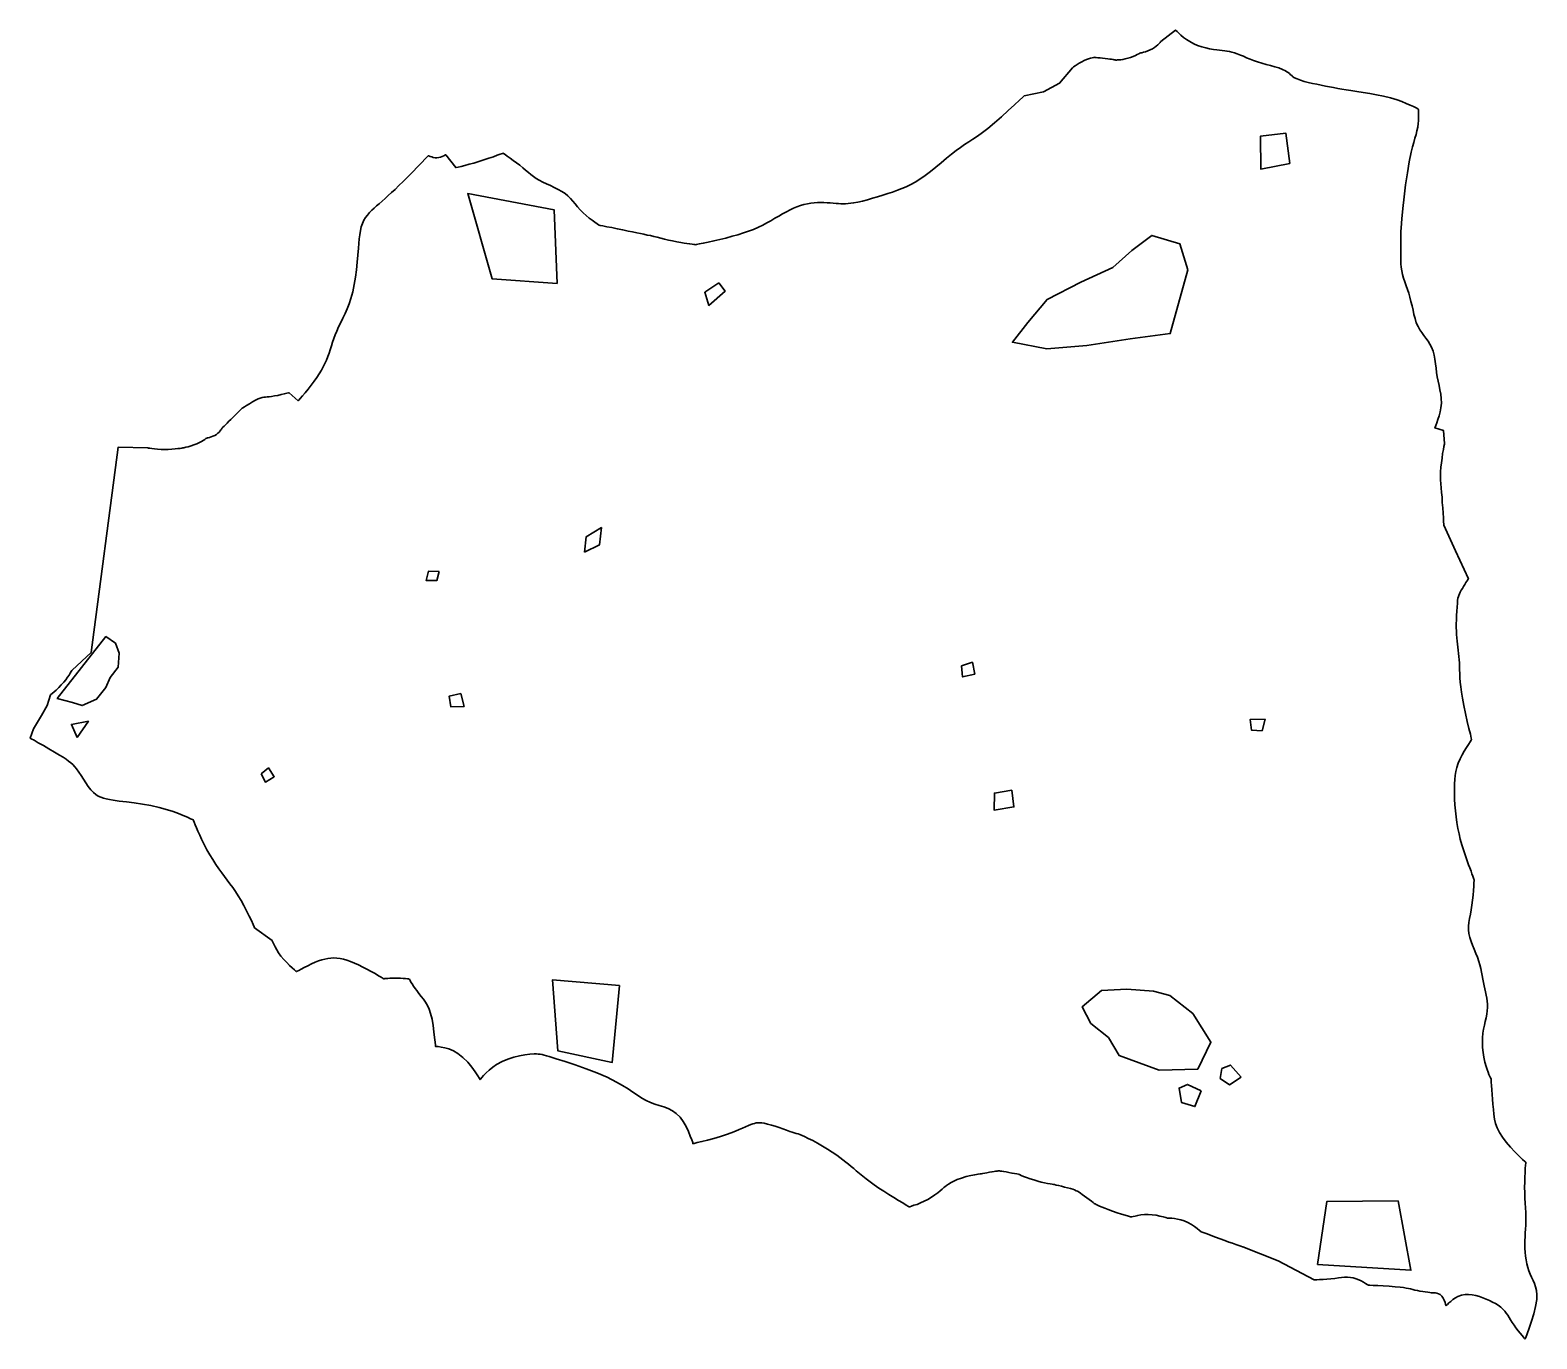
# Model space of a CAD drawing. Extents: x 0 to 9563, y -8310 to 0.
import ezdxf

# ---------------------------------------------------------------- set-up
doc = ezdxf.new("R2010")
doc.units = 0
doc.linetypes.add('Solid', pattern=[0])
for name, color, linetype in [('zone_0_q2', 7, 'Continuous'), ('zone_1_q2', 7, 'Continuous'), ('zone_2_q3', 7, 'Continuous'), ('zone_3_q1', 7, 'Continuous'), ('zone_4_q3', 7, 'Continuous'), ('zone_5_q3', 7, 'Continuous'), ('zone_6_q3', 7, 'Continuous'), ('zone_7_q3', 7, 'Continuous')]:
    doc.layers.add(name, color=color, linetype=linetype)

msp = doc.modelspace()

# ---------------------------------------------------------------- linework, layer by layer
at = {"color": 0, "linetype": 'Solid', "lineweight": 35}
for points in [[(748, -2653), (751, -2654), (760, -2655), (773, -2657), (789, -2659), (809, -2660), (831, -2662), (853, -2662), (877, -2662), (899, -2661), (920, -2659), (938, -2657), (952, -2656), (961, -2655), (965, -2654), (968, -2653), (976, -2652), (989, -2649), (1004, -2645), (1022, -2639), (1040, -2633), (1059, -2626), (1074, -2619), (1087, -2612), (1099, -2605), (1109, -2599), (1116, -2594), (1121, -2591), (1123, -2589), (1125, -2589), (1130, -2588), (1139, -2586), (1149, -2583), (1160, -2579), (1172, -2574), (1183, -2567), (1192, -2560), (1199, -2553), (1206, -2545), (1211, -2538), (1215, -2533), (1217, -2529), (1218, -2527), (1219, -2526), (1224, -2521), (1231, -2515), (1239, -2506), (1250, -2496), (1262, -2484), (1274, -2472), (1289, -2458), (1303, -2443), (1317, -2430), (1329, -2418), (1338, -2409), (1344, -2403), (1346, -2401), (1350, -2398), (1360, -2392), (1374, -2383), (1392, -2372), (1411, -2361), (1431, -2350), (1448, -2342), (1461, -2337), (1473, -2333), (1483, -2331), (1493, -2330), (1504, -2329), (1517, -2328), (1531, -2326), (1550, -2323), (1572, -2319), (1593, -2314), (1613, -2310), (1629, -2306), (1640, -2303), (1644, -2302), (1702, -2353), (1705, -2349), (1714, -2338), (1728, -2322), (1745, -2302), (1764, -2279), (1784, -2254), (1802, -2230), (1820, -2206), (1835, -2182), (1849, -2160), (1860, -2138), (1871, -2117), (1880, -2095), (1889, -2073), (1897, -2051), (1904, -2029), (1912, -2005), (1919, -1982), (1928, -1958), (1936, -1934), (1946, -1911), (1958, -1884), (1971, -1856), (1985, -1828), (1999, -1800), (2012, -1770), (2025, -1738), (2036, -1705), (2048, -1661), (2057, -1616), (2065, -1569), (2071, -1521), (2076, -1474), (2080, -1429), (2084, -1385), (2086, -1354), (2089, -1326), (2092, -1299), (2096, -1273), (2102, -1250), (2109, -1227), (2118, -1207), (2129, -1190), (2141, -1174), (2154, -1159), (2168, -1144), (2184, -1130), (2199, -1116), (2215, -1103), (2234, -1086), (2253, -1069), (2273, -1051), (2294, -1032), (2316, -1011), (2341, -987), (2367, -961), (2397, -931), (2429, -899), (2459, -868), (2486, -840), (2508, -818), (2522, -803), (2528, -797), (2529, -798), (2534, -800), (2540, -802), (2549, -805), (2559, -808), (2570, -810), (2581, -810), (2593, -809), (2605, -806), (2616, -802), (2625, -798), (2632, -795), (2637, -792), (2638, -791), (2701, -873), (2705, -872), (2717, -870), (2735, -865), (2759, -859), (2786, -852), (2816, -844), (2848, -835), (2880, -824), (2911, -814), (2940, -804), (2965, -795), (2984, -788), (2997, -783), (3001, -781), (3005, -784), (3014, -790), (3028, -800), (3046, -813), (3066, -827), (3087, -842), (3107, -858), (3127, -874), (3145, -889), (3162, -903), (3178, -917), (3195, -930), (3212, -942), (3231, -953), (3253, -965), (3277, -976), (3302, -987), (3327, -999), (3351, -1011), (3374, -1024), (3395, -1038), (3413, -1053), (3429, -1069), (3444, -1086), (3459, -1104), (3475, -1122), (3492, -1141), (3511, -1160), (3529, -1177), (3548, -1193), (3567, -1207), (3584, -1220), (3598, -1230), (3607, -1236), (3611, -1238), (3617, -1240), (3634, -1243), (3660, -1248), (3691, -1254), (3726, -1261), (3761, -1269), (3795, -1276), (3824, -1281), (3850, -1287), (3874, -1292), (3895, -1296), (3916, -1301), (3937, -1305), (3958, -1310), (3980, -1315), (4003, -1321), (4027, -1327), (4052, -1333), (4078, -1338), (4104, -1344), (4130, -1349), (4150, -1352), (4169, -1355), (4186, -1358), (4202, -1360), (4213, -1361), (4221, -1362), (4224, -1363), (4230, -1361), (4247, -1358), (4272, -1353), (4304, -1346), (4340, -1338), (4378, -1329), (4415, -1320), (4455, -1309), (4492, -1299), (4527, -1288), (4560, -1277), (4592, -1265), (4622, -1252), (4651, -1238), (4676, -1224), (4702, -1210), (4726, -1195), (4751, -1181), (4776, -1167), (4800, -1153), (4824, -1141), (4846, -1131), (4867, -1122), (4889, -1114), (4911, -1108), (4933, -1103), (4954, -1099), (4976, -1096), (4997, -1095), (5018, -1095), (5038, -1095), (5058, -1096), (5078, -1097), (5097, -1098), (5115, -1100), (5131, -1101), (5146, -1102), (5161, -1102), (5176, -1102), (5192, -1101), (5208, -1099), (5226, -1097), (5253, -1092), (5283, -1085), (5314, -1077), (5346, -1068), (5379, -1058), (5412, -1048), (5443, -1038), (5474, -1028), (5504, -1017), (5532, -1006), (5561, -994), (5589, -980), (5617, -965), (5646, -947), (5680, -923), (5714, -897), (5748, -870), (5782, -842), (5815, -814), (5847, -788), (5878, -764), (5905, -745), (5931, -727), (5957, -710), (5984, -693), (6013, -673), (6044, -651), (6078, -624), (6121, -589), (6165, -550), (6208, -511), (6247, -475), (6279, -445), (6300, -425), (6308, -418), (6431, -391), (6534, -337), (6615, -239), (6617, -237), (6623, -233), (6633, -226), (6645, -218), (6658, -209), (6674, -201), (6690, -193), (6704, -187), (6717, -182), (6730, -179), (6740, -176), (6749, -174), (6754, -173), (6756, -172), (6759, -173), (6766, -174), (6777, -175), (6791, -176), (6807, -178), (6824, -180), (6840, -182), (6852, -184), (6863, -185), (6873, -187), (6881, -188), (6887, -189), (6891, -190), (6893, -190), (6895, -190), (6901, -189), (6910, -189), (6922, -188), (6936, -186), (6951, -183), (6967, -179), (6984, -174), (7000, -168), (7015, -161), (7027, -155), (7037, -150), (7044, -147), (7046, -146), (7048, -145), (7055, -144), (7066, -141), (7079, -137), (7093, -132), (7108, -126), (7123, -118), (7136, -110), (7147, -101), (7157, -93), (7165, -85), (7172, -78), (7175, -74), (7177, -73), (7269, 0), (7271, -3), (7279, -9), (7290, -20), (7304, -32), (7321, -46), (7340, -60), (7360, -73), (7385, -87), (7410, -97), (7436, -106), (7461, -113), (7486, -118), (7510, -122), (7532, -125), (7549, -127), (7566, -129), (7582, -131), (7597, -134), (7612, -136), (7627, -140), (7643, -144), (7661, -151), (7681, -158), (7700, -166), (7721, -175), (7743, -184), (7765, -193), (7789, -201), (7817, -210), (7845, -218), (7873, -225), (7900, -233), (7926, -240), (7948, -249), (7967, -258), (7976, -264), (7985, -270), (7992, -276), (7999, -283), (8007, -289), (8015, -296), (8024, -302), (8042, -310), (8063, -318), (8087, -326), (8112, -332), (8139, -338), (8167, -344), (8194, -350), (8221, -355), (8247, -360), (8273, -365), (8299, -370), (8326, -375), (8353, -380), (8382, -384), (8420, -390), (8461, -396), (8502, -402), (8545, -410), (8589, -419), (8633, -430), (8676, -443), (8705, -454), (8733, -465), (8758, -476), (8779, -486), (8796, -494), (8807, -499), (8810, -501), (8811, -504), (8811, -512), (8811, -524), (8812, -539), (8812, -556), (8811, -575), (8810, -593), (8807, -617), (8802, -640), (8796, -663), (8789, -687), (8782, -713), (8774, -742), (8766, -774), (8753, -836), (8741, -907), (8730, -982), (8720, -1058), (8712, -1132), (8705, -1198), (8702, -1255), (8700, -1278), (8700, -1299), (8700, -1317), (8700, -1334), (8700, -1350), (8700, -1365), (8700, -1382), (8700, -1400), (8699, -1420), (8699, -1441), (8699, -1462), (8700, -1484), (8701, -1506), (8705, -1528), (8710, -1552), (8717, -1576), (8724, -1599), (8733, -1623), (8741, -1647), (8750, -1671), (8757, -1696), (8764, -1723), (8771, -1751), (8777, -1779), (8783, -1806), (8790, -1832), (8798, -1858), (8809, -1882), (8820, -1902), (8833, -1921), (8846, -1939), (8859, -1957), (8873, -1975), (8884, -1994), (8895, -2014), (8904, -2038), (8911, -2064), (8916, -2090), (8920, -2118), (8923, -2146), (8927, -2174), (8931, -2202), (8937, -2229), (8943, -2257), (8948, -2284), (8953, -2312), (8956, -2340), (8957, -2369), (8954, -2399), (8949, -2424), (8943, -2449), (8935, -2473), (8928, -2494), (8922, -2510), (8917, -2521), (8915, -2525), (8971, -2543), (8977, -2624), (8976, -2629), (8973, -2643), (8970, -2663), (8965, -2689), (8961, -2717), (8957, -2747), (8954, -2775), (8952, -2804), (8951, -2831), (8952, -2856), (8953, -2881), (8956, -2907), (8958, -2935), (8961, -2965), (8963, -2999), (8966, -3033), (8968, -3067), (8970, -3097), (8971, -3122), (8972, -3138), (8972, -3144), (9047, -3306), (9129, -3484), (9128, -3485), (9125, -3490), (9119, -3498), (9113, -3508), (9105, -3519), (9098, -3532), (9090, -3545), (9083, -3557), (9077, -3569), (9072, -3580), (9068, -3589), (9065, -3597), (9063, -3602), (9062, -3603), (9061, -3608), (9060, -3620), (9059, -3639), (9057, -3663), (9055, -3689), (9053, -3717), (9052, -3744), (9051, -3770), (9051, -3794), (9052, -3817), (9053, -3838), (9055, -3858), (9057, -3879), (9059, -3899), (9062, -3918), (9064, -3938), (9066, -3958), (9068, -3978), (9070, -3998), (9071, -4018), (9072, -4038), (9073, -4062), (9074, -4086), (9075, -4112), (9077, -4140), (9080, -4170), (9084, -4203), (9090, -4241), (9099, -4289), (9109, -4340), (9121, -4389), (9132, -4434), (9141, -4471), (9147, -4496), (9149, -4505), (9147, -4509), (9140, -4519), (9129, -4535), (9116, -4555), (9102, -4578), (9089, -4602), (9076, -4627), (9064, -4654), (9056, -4681), (9049, -4707), (9045, -4733), (9042, -4759), (9041, -4786), (9040, -4814), (9041, -4848), (9041, -4883), (9043, -4920), (9046, -4957), (9050, -4995), (9055, -5032), (9061, -5069), (9069, -5104), (9077, -5138), (9087, -5172), (9097, -5204), (9108, -5236), (9119, -5268), (9130, -5300), (9138, -5320), (9145, -5340), (9151, -5357), (9157, -5372), (9161, -5384), (9164, -5392), (9165, -5395), (9165, -5400), (9164, -5414), (9162, -5436), (9161, -5463), (9158, -5493), (9155, -5525), (9151, -5556), (9146, -5586), (9141, -5614), (9136, -5641), (9132, -5666), (9130, -5689), (9130, -5713), (9132, -5737), (9137, -5761), (9145, -5786), (9154, -5811), (9165, -5836), (9176, -5862), (9186, -5887), (9195, -5913), (9202, -5936), (9208, -5958), (9212, -5981), (9216, -6003), (9220, -6025), (9224, -6047), (9228, -6068), (9232, -6088), (9236, -6107), (9241, -6127), (9245, -6146), (9248, -6166), (9250, -6185), (9250, -6205), (9248, -6227), (9245, -6249), (9241, -6271), (9235, -6294), (9230, -6318), (9225, -6343), (9221, -6368), (9219, -6398), (9218, -6429), (9219, -6460), (9222, -6491), (9226, -6522), (9233, -6552), (9241, -6581), (9247, -6599), (9253, -6616), (9259, -6631), (9264, -6643), (9269, -6653), (9272, -6659), (9273, -6662), (9273, -6667), (9274, -6681), (9276, -6702), (9278, -6728), (9280, -6758), (9282, -6789), (9284, -6819), (9287, -6853), (9290, -6884), (9294, -6914), (9301, -6942), (9311, -6970), (9325, -6999), (9344, -7029), (9368, -7061), (9396, -7092), (9424, -7122), (9450, -7149), (9472, -7170), (9486, -7184), (9492, -7189), (9492, -7194), (9491, -7207), (9489, -7228), (9488, -7254), (9487, -7284), (9486, -7316), (9485, -7347), (9486, -7383), (9487, -7416), (9489, -7448), (9490, -7478), (9492, -7507), (9493, -7535), (9493, -7563), (9492, -7588), (9491, -7613), (9489, -7637), (9488, -7662), (9486, -7686), (9486, -7711), (9486, -7736), (9488, -7760), (9491, -7785), (9495, -7809), (9500, -7833), (9506, -7856), (9513, -7878), (9521, -7899), (9530, -7919), (9540, -7939), (9548, -7959), (9555, -7980), (9561, -8003), (9563, -8030), (9562, -8060), (9555, -8104), (9543, -8151), (9529, -8198), (9514, -8242), (9501, -8277), (9492, -8301), (9488, -8310), (9485, -8307), (9479, -8300), (9469, -8288), (9457, -8274), (9444, -8258), (9430, -8240), (9418, -8223), (9406, -8206), (9396, -8190), (9387, -8174), (9378, -8160), (9369, -8146), (9359, -8134), (9348, -8121), (9334, -8109), (9318, -8097), (9301, -8086), (9282, -8076), (9262, -8066), (9242, -8057), (9220, -8049), (9198, -8041), (9175, -8035), (9152, -8031), (9130, -8029), (9107, -8029), (9084, -8033), (9062, -8041), (9046, -8050), (9030, -8061), (9016, -8072), (9004, -8082), (8995, -8091), (8989, -8097), (8987, -8099), (8986, -8096), (8984, -8089), (8980, -8078), (8975, -8065), (8968, -8051), (8959, -8039), (8949, -8029), (8939, -8023), (8928, -8019), (8918, -8017), (8909, -8017), (8901, -8017), (8896, -8017), (8895, -8018), (8892, -8017), (8883, -8016), (8871, -8014), (8855, -8012), (8839, -8009), (8821, -8006), (8805, -8003), (8789, -8000), (8775, -7996), (8762, -7993), (8748, -7990), (8733, -7987), (8716, -7984), (8695, -7982), (8663, -7979), (8626, -7976), (8588, -7974), (8553, -7972), (8523, -7971), (8503, -7970), (8496, -7970), (8494, -7968), (8487, -7964), (8476, -7958), (8463, -7950), (8448, -7942), (8433, -7935), (8417, -7928), (8398, -7923), (8380, -7920), (8362, -7919), (8343, -7919), (8324, -7921), (8303, -7923), (8280, -7926), (8255, -7928), (8230, -7931), (8206, -7933), (8184, -7934), (8166, -7935), (8154, -7936), (8150, -7936), (7921, -7815), (7697, -7726), (7694, -7725), (7685, -7722), (7671, -7717), (7653, -7711), (7632, -7703), (7608, -7695), (7583, -7686), (7553, -7675), (7523, -7664), (7495, -7653), (7470, -7644), (7451, -7637), (7438, -7633), (7433, -7631), (7430, -7628), (7421, -7621), (7408, -7610), (7391, -7597), (7370, -7584), (7348, -7571), (7324, -7561), (7303, -7554), (7282, -7549), (7263, -7546), (7247, -7544), (7234, -7544), (7226, -7544), (7222, -7544), (7219, -7543), (7208, -7539), (7192, -7535), (7171, -7530), (7147, -7525), (7122, -7522), (7096, -7520), (7072, -7521), (7050, -7523), (7030, -7526), (7014, -7530), (7000, -7533), (6992, -7535), (6989, -7536), (6984, -7535), (6971, -7531), (6951, -7525), (6926, -7518), (6899, -7509), (6870, -7499), (6842, -7489), (6822, -7481), (6804, -7474), (6788, -7467), (6775, -7461), (6765, -7456), (6759, -7453), (6757, -7452), (6754, -7450), (6747, -7444), (6736, -7436), (6722, -7426), (6707, -7414), (6692, -7403), (6678, -7393), (6667, -7385), (6657, -7379), (6648, -7373), (6638, -7369), (6628, -7364), (6617, -7360), (6603, -7356), (6585, -7351), (6566, -7346), (6546, -7341), (6527, -7336), (6512, -7333), (6502, -7330), (6498, -7329), (6495, -7329), (6487, -7328), (6474, -7326), (6457, -7323), (6438, -7319), (6417, -7314), (6395, -7308), (6370, -7301), (6346, -7293), (6324, -7285), (6305, -7278), (6290, -7272), (6280, -7267), (6276, -7266), (6273, -7265), (6263, -7263), (6248, -7260), (6231, -7257), (6212, -7254), (6194, -7250), (6178, -7247), (6168, -7246), (6159, -7245), (6152, -7244), (6145, -7244), (6137, -7245), (6129, -7245), (6119, -7247), (6105, -7249), (6089, -7252), (6073, -7255), (6059, -7257), (6046, -7259), (6038, -7261), (6035, -7262), (6030, -7262), (6016, -7264), (5995, -7268), (5970, -7273), (5941, -7280), (5912, -7289), (5884, -7299), (5863, -7308), (5845, -7318), (5829, -7328), (5816, -7337), (5806, -7344), (5800, -7349), (5798, -7351), (5795, -7353), (5788, -7360), (5776, -7370), (5760, -7382), (5741, -7396), (5721, -7410), (5698, -7424), (5674, -7436), (5651, -7447), (5629, -7456), (5609, -7462), (5594, -7468), (5584, -7471), (5580, -7472), (5575, -7469), (5560, -7460), (5539, -7447), (5511, -7431), (5481, -7412), (5449, -7393), (5418, -7373), (5386, -7352), (5358, -7332), (5331, -7313), (5307, -7294), (5284, -7277), (5263, -7259), (5243, -7243), (5227, -7229), (5210, -7215), (5194, -7201), (5177, -7187), (5159, -7173), (5140, -7159), (5119, -7144), (5091, -7125), (5061, -7106), (5030, -7086), (4998, -7068), (4968, -7051), (4939, -7037), (4914, -7025), (4899, -7019), (4886, -7013), (4874, -7009), (4862, -7005), (4849, -7001), (4836, -6997), (4822, -6993), (4801, -6985), (4778, -6977), (4754, -6968), (4729, -6960), (4705, -6952), (4681, -6946), (4659, -6941), (4645, -6939), (4632, -6938), (4620, -6938), (4609, -6939), (4597, -6942), (4586, -6945), (4575, -6948), (4559, -6955), (4541, -6963), (4522, -6972), (4501, -6981), (4477, -6992), (4450, -7002), (4420, -7013), (4381, -7025), (4340, -7037), (4300, -7048), (4264, -7057), (4234, -7064), (4214, -7069), (4206, -7070), (4205, -7064), (4199, -7047), (4190, -7023), (4178, -6993), (4163, -6961), (4145, -6930), (4125, -6902), (4101, -6879), (4076, -6861), (4049, -6848), (4021, -6837), (3992, -6828), (3965, -6820), (3938, -6810), (3910, -6797), (3882, -6781), (3855, -6763), (3826, -6743), (3795, -6722), (3760, -6701), (3722, -6679), (3662, -6649), (3596, -6621), (3528, -6595), (3460, -6570), (3396, -6549), (3339, -6531), (3294, -6517), (3277, -6512), (3263, -6508), (3250, -6505), (3238, -6503), (3225, -6502), (3213, -6501), (3198, -6501), (3171, -6503), (3140, -6506), (3106, -6512), (3069, -6521), (3032, -6533), (2995, -6548), (2961, -6567), (2936, -6585), (2914, -6603), (2895, -6621), (2878, -6638), (2866, -6651), (2859, -6661), (2856, -6664), (2852, -6657), (2842, -6640), (2825, -6615), (2803, -6585), (2777, -6553), (2747, -6523), (2714, -6497), (2686, -6481), (2658, -6469), (2631, -6462), (2608, -6457), (2589, -6454), (2577, -6453), (2572, -6453), (2572, -6446), (2570, -6426), (2567, -6396), (2563, -6360), (2558, -6321), (2551, -6281), (2542, -6245), (2532, -6217), (2521, -6193), (2509, -6172), (2496, -6153), (2482, -6136), (2468, -6118), (2454, -6099), (2444, -6085), (2434, -6070), (2425, -6056), (2417, -6044), (2411, -6034), (2407, -6027), (2405, -6025), (2402, -6024), (2395, -6023), (2382, -6022), (2367, -6021), (2350, -6020), (2331, -6019), (2313, -6019), (2298, -6019), (2284, -6020), (2271, -6021), (2260, -6022), (2252, -6022), (2247, -6023), (2245, -6023), (2241, -6021), (2229, -6014), (2212, -6004), (2190, -5991), (2165, -5977), (2138, -5963), (2112, -5949), (2085, -5936), (2059, -5924), (2034, -5914), (2011, -5906), (1989, -5899), (1967, -5895), (1946, -5892), (1927, -5891), (1909, -5892), (1890, -5894), (1871, -5898), (1851, -5903), (1830, -5910), (1808, -5919), (1785, -5929), (1762, -5941), (1740, -5952), (1720, -5962), (1705, -5970), (1694, -5976), (1690, -5978), (1687, -5975), (1678, -5967), (1664, -5955), (1647, -5940), (1629, -5921), (1610, -5901), (1592, -5879), (1577, -5858), (1565, -5839), (1555, -5820), (1547, -5804), (1541, -5792), (1537, -5783), (1536, -5780), (1425, -5700), (1422, -5694), (1415, -5678), (1404, -5654), (1390, -5625), (1374, -5593), (1357, -5559), (1340, -5527), (1321, -5496), (1303, -5469), (1286, -5443), (1268, -5420), (1251, -5397), (1234, -5375), (1216, -5351), (1197, -5325), (1178, -5297), (1159, -5267), (1141, -5236), (1122, -5204), (1105, -5171), (1088, -5137), (1076, -5112), (1065, -5087), (1055, -5065), (1047, -5045), (1041, -5029), (1037, -5019), (1035, -5015), (1031, -5013), (1018, -5007), (998, -4998), (972, -4987), (942, -4975), (908, -4962), (872, -4950), (820, -4936), (766, -4924), (713, -4915), (661, -4907), (612, -4900), (566, -4895), (526, -4889), (503, -4885), (483, -4881), (465, -4877), (448, -4871), (432, -4863), (417, -4853), (402, -4841), (386, -4823), (369, -4802), (354, -4780), (338, -4756), (324, -4733), (309, -4711), (295, -4691), (284, -4677), (271, -4664), (259, -4652), (244, -4641), (228, -4629), (209, -4617), (187, -4604), (154, -4585), (119, -4564), (84, -4543), (52, -4525), (25, -4509), (7, -4499), (0, -4495), (21, -4436), (72, -4352), (108, -4289), (129, -4221), (132, -4218), (140, -4212), (152, -4202), (166, -4190), (182, -4175), (198, -4158), (214, -4141), (227, -4125), (238, -4109), (248, -4095), (255, -4083), (261, -4073), (264, -4066), (266, -4064), (388, -3951), (559, -2648), (748, -2653)], [(4371, -1605), (4412, -1657), (4308, -1748), (4282, -1664), (4371, -1605)], [(2596, -3437), (2582, -3494), (2513, -3494), (2529, -3435), (2596, -3437)], [(5995, -4089), (5918, -4107), (5912, -4037), (5981, -4014), (5995, -4089)], [(2733, -4213), (2754, -4294), (2671, -4297), (2659, -4230), (2733, -4213)], [(299, -4491), (262, -4408), (370, -4388), (299, -4491)], [(7838, -4376), (7819, -4449), (7751, -4444), (7743, -4378), (7838, -4376)], [(1466, -4723), (1512, -4685), (1549, -4741), (1493, -4775), (1466, -4723)], [(6230, -4826), (6244, -4932), (6118, -4952), (6120, -4844), (6230, -4826)], [(7686, -6648), (7613, -6696), (7553, -6656), (7564, -6594), (7618, -6571), (7686, -6648)], [(7433, -6734), (7393, -6835), (7307, -6809), (7292, -6718), (7346, -6694), (7433, -6734)]]:
    msp.add_lwpolyline(points, close=True, dxfattribs=at)
at = {"layer": 'zone_0_q2', "color": 2, "linetype": 'Solid', "lineweight": 35}
msp.add_lwpolyline([(7995, -847), (7811, -882), (7808, -674), (7969, -654), (7995, -847)], close=True, dxfattribs=at)
at = {"layer": 'zone_1_q2', "color": 2, "linetype": 'Solid', "lineweight": 35}
msp.add_lwpolyline([(541, -3892), (565, -3955), (559, -4044), (509, -4110), (480, -4175), (422, -4248), (331, -4289), (269, -4270), (172, -4243), (481, -3851), (541, -3892)], close=True, dxfattribs=at)
at = {"layer": 'zone_2_q3', "color": 3, "linetype": 'Solid', "lineweight": 35}
msp.add_lwpolyline([(8683, -7434), (8764, -7874), (8171, -7837), (8230, -7437), (8683, -7434)], close=True, dxfattribs=at)
at = {"layer": 'zone_3_q1', "color": 40, "linetype": 'Solid', "lineweight": 35}
msp.add_lwpolyline([(3518, -3315), (3530, -3217), (3626, -3159), (3614, -3268), (3518, -3315)], close=True, dxfattribs=at)
at = {"layer": 'zone_4_q3', "color": 3, "linetype": 'Solid', "lineweight": 35}
msp.add_lwpolyline([(3740, -6066), (3695, -6555), (3349, -6481), (3316, -6030), (3740, -6066)], close=True, dxfattribs=at)
at = {"layer": 'zone_5_q3', "color": 3, "linetype": 'Solid', "lineweight": 35}
msp.add_lwpolyline([(6800, -6097), (6961, -6089), (7129, -6103), (7233, -6130), (7379, -6245), (7494, -6425), (7411, -6597), (7166, -6603), (6911, -6511), (6844, -6397), (6732, -6307), (6677, -6202), (6800, -6097)], close=True, dxfattribs=at)
at = {"layer": 'zone_6_q3', "color": 3, "linetype": 'Solid', "lineweight": 35}
msp.add_lwpolyline([(6333, -1857), (6454, -1710), (6668, -1600), (6872, -1507), (6993, -1399), (7119, -1304), (7296, -1356), (7348, -1521), (7236, -1927), (6981, -1960), (6706, -2003), (6453, -2023), (6234, -1982), (6333, -1857)], close=True, dxfattribs=at)
at = {"layer": 'zone_7_q3', "color": 3, "linetype": 'Solid', "lineweight": 35}
msp.add_lwpolyline([(3345, -1609), (2932, -1579), (2777, -1038), (3325, -1141), (3345, -1609)], close=True, dxfattribs=at)

doc.saveas('drawing.dxf')
